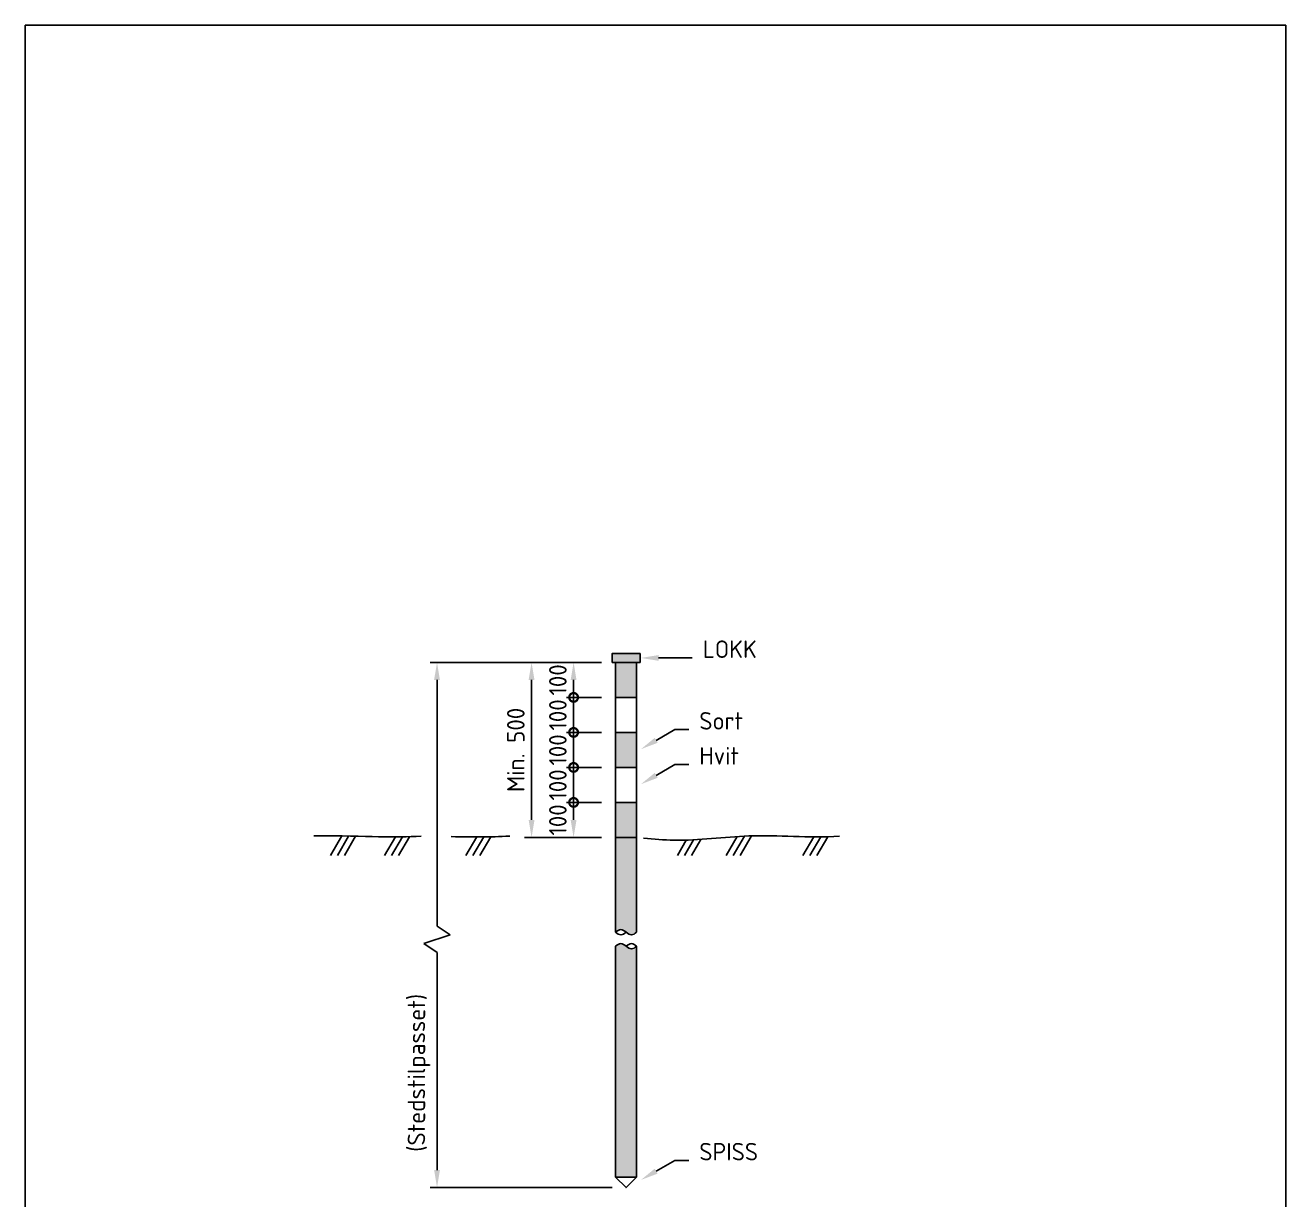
# Model space of a CAD drawing. Header units: millimetres. Extents: x 0 to 3600, y 0 to 5540.
# Drawn here: x 0 to 3600, y 2185 to 5540 of the extents above; entities that cross this region are included whole.
import ezdxf
from ezdxf import colors
from ezdxf.entities.mleader import LeaderData, LeaderLine
from ezdxf.math import Vec2, Vec3

# ---------------------------------------------------------------- set-up
doc = ezdxf.new("R2010")
doc.units = ezdxf.units.MM
for name, color, linetype in [('DIM-ISO_1-10', 4, 'Continuous'), ('RAMME', 7, 'Continuous'), ('Skravur-Sort', 250, 'Continuous'), ('Stolpe', 7, 'Continuous'), ('Strek-tynn', 8, 'Continuous')]:
    doc.layers.add(name, color=color, linetype=linetype)
doc.layers.add('Skravur-grå', color=7, linetype='Continuous', true_color=0xd3d3d3)
doc.layers.add('Stolpe-kontur', color=4, linetype='Continuous', plot=False)
doc.styles.add('ISO25', font='ISO3098.shx')
doc.dimstyles.new('DIM-ISO_1-20', dxfattribs={"dimscale": 20, "dimtxt": 2.5, "dimasz": 2.5, "dimexe": 1, "dimexo": 2, "dimgap": 1, "dimtad": 1, "dimdec": 0, "dimdsep": 46, "dimtxsty": 'ISO25', "dimcen": 0, "dimclrd": 256, "dimclre": 256, "dimclrt": 2, "dimadec": 0, "dimazin": 0, "dimtp": 0.1, "dimtm": 0.1, "dimtfac": 0.71, "dimtdec": 0, "dimtmove": 0, "dimatfit": 3, "dimfxl": 1, "dimtzin": 0, "dimarcsym": 0})

# ---------------------------------------------------------------- blocks, each defined once
blk = doc.blocks.new('*D8')
at = {"layer": 'Defpoints', "color": 0, "transparency": 16777216}
for p in [(1686.1, 3720), (1446.1, 3220), (1686.1, 3220)]:
    blk.add_point(p, dxfattribs=at)
at = {"layer": 'DIM-ISO_1-10', "lineweight": -2, "transparency": 16777216}
for p, q in [((1646.1, 3720), (1426.1, 3720)), ((1446.1, 3670), (1446.1, 3270)), ((1646.1, 3220), (1426.1, 3220))]:
    blk.add_line(p, q, dxfattribs=at)
at = {"layer": 'DIM-ISO_1-10', "transparency": 16777216}
for points in [[(1437.7, 3670), (1454.4, 3670), (1446.1, 3720)], [(1437.7, 3270), (1454.4, 3270), (1446.1, 3220)]]:
    blk.add_solid(points, dxfattribs=at)
at = {"layer": 'DIM-ISO_1-10', "color": 2, "transparency": 16777216, "insert": (1401.1, 3470), "char_height": 50, "attachment_point": 5, "rotation": 90, "style": 'ISO25'}
blk.add_mtext('Min. 500', dxfattribs=at)
blk = doc.blocks.new('_DotSmall')
at = {"color": 0, "linetype": 'ByBlock', "const_width": 0.5}
blk.add_lwpolyline([(-0.0625, 0, 1), (0.0625, 0, 1)], format="xyb", close=True, dxfattribs=at)
blk = doc.blocks.new('*D10')
at = {"layer": 'Defpoints', "color": 0, "transparency": 16777216}
for p in [(1686.1, 3720), (1566.1, 3620), (1686.1, 3620)]:
    blk.add_point(p, dxfattribs=at)
at = {"layer": 'DIM-ISO_1-10', "lineweight": -2, "transparency": 16777216}
for p, q in [((1646.1, 3720), (1546.1, 3720)), ((1566.1, 3670), (1566.1, 3620)), ((1646.1, 3620), (1546.1, 3620))]:
    blk.add_line(p, q, dxfattribs=at)
at = {"layer": 'DIM-ISO_1-10', "transparency": 16777216}
blk.add_solid([(1557.7, 3670), (1574.4, 3670), (1566.1, 3720)], dxfattribs=at)
at = {"layer": 'DIM-ISO_1-10', "lineweight": -2, "transparency": 16777216, "xscale": 50, "yscale": 50, "zscale": 50, "rotation": 270}
blk.add_blockref('_DotSmall', (1566.1, 3620), dxfattribs=at)
at = {"layer": 'DIM-ISO_1-10', "color": 2, "transparency": 16777216, "insert": (1521.1, 3670), "char_height": 50, "attachment_point": 5, "rotation": 90, "style": 'ISO25'}
blk.add_mtext('100', dxfattribs=at)
blk = doc.blocks.new('*D11')
at = {"layer": 'Defpoints', "color": 0, "transparency": 16777216}
for p in [(1686.1, 3620), (1566.1, 3520), (1686.1, 3520)]:
    blk.add_point(p, dxfattribs=at)
at = {"layer": 'DIM-ISO_1-10', "lineweight": -2, "transparency": 16777216}
for p, q in [((1646.1, 3620), (1546.1, 3620)), ((1566.1, 3620), (1566.1, 3520)), ((1646.1, 3520), (1546.1, 3520))]:
    blk.add_line(p, q, dxfattribs=at)
at = {"layer": 'DIM-ISO_1-10', "lineweight": -2, "transparency": 16777216, "xscale": 50, "yscale": 50, "zscale": 50}
for p, rotation in [((1566.1, 3620), 90), ((1566.1, 3520), 270)]:
    blk.add_blockref('_DotSmall', p, dxfattribs=dict(at, rotation=rotation))
at = {"layer": 'DIM-ISO_1-10', "color": 2, "transparency": 16777216, "insert": (1521.1, 3570), "char_height": 50, "attachment_point": 5, "rotation": 90, "style": 'ISO25'}
blk.add_mtext('100', dxfattribs=at)
blk = doc.blocks.new('*D12')
at = {"layer": 'Defpoints', "color": 0, "transparency": 16777216}
for p in [(1686.1, 3520), (1566.1, 3420), (1686.1, 3420)]:
    blk.add_point(p, dxfattribs=at)
at = {"layer": 'DIM-ISO_1-10', "lineweight": -2, "transparency": 16777216}
for p, q in [((1646.1, 3520), (1546.1, 3520)), ((1566.1, 3520), (1566.1, 3420)), ((1646.1, 3420), (1546.1, 3420))]:
    blk.add_line(p, q, dxfattribs=at)
at = {"layer": 'DIM-ISO_1-10', "lineweight": -2, "transparency": 16777216, "xscale": 50, "yscale": 50, "zscale": 50}
for p, rotation in [((1566.1, 3520), 90), ((1566.1, 3420), 270)]:
    blk.add_blockref('_DotSmall', p, dxfattribs=dict(at, rotation=rotation))
at = {"layer": 'DIM-ISO_1-10', "color": 2, "transparency": 16777216, "insert": (1521.1, 3470), "char_height": 50, "attachment_point": 5, "rotation": 90, "style": 'ISO25'}
blk.add_mtext('100', dxfattribs=at)
blk = doc.blocks.new('*D18')
at = {"layer": 'Defpoints', "color": 0, "transparency": 16777216}
for p in [(1686.1, 3420), (1566.1, 3320), (1686.1, 3320)]:
    blk.add_point(p, dxfattribs=at)
at = {"layer": 'DIM-ISO_1-10', "lineweight": -2, "transparency": 16777216}
for p, q in [((1646.1, 3420), (1546.1, 3420)), ((1566.1, 3420), (1566.1, 3320)), ((1646.1, 3320), (1546.1, 3320))]:
    blk.add_line(p, q, dxfattribs=at)
at = {"layer": 'DIM-ISO_1-10', "lineweight": -2, "transparency": 16777216, "xscale": 50, "yscale": 50, "zscale": 50}
for p, rotation in [((1566.1, 3420), 90), ((1566.1, 3320), 270)]:
    blk.add_blockref('_DotSmall', p, dxfattribs=dict(at, rotation=rotation))
at = {"layer": 'DIM-ISO_1-10', "color": 2, "transparency": 16777216, "insert": (1521.1, 3370), "char_height": 50, "attachment_point": 5, "rotation": 90, "style": 'ISO25'}
blk.add_mtext('100', dxfattribs=at)
blk = doc.blocks.new('*D13')
at = {"layer": 'Defpoints', "color": 0, "transparency": 16777216}
for p in [(1686.1, 3320), (1566.1, 3220), (1686.1, 3220)]:
    blk.add_point(p, dxfattribs=at)
at = {"layer": 'DIM-ISO_1-10', "lineweight": -2, "transparency": 16777216}
for p, q in [((1646.1, 3320), (1546.1, 3320)), ((1566.1, 3320), (1566.1, 3270)), ((1646.1, 3220), (1546.1, 3220))]:
    blk.add_line(p, q, dxfattribs=at)
at = {"layer": 'DIM-ISO_1-10', "transparency": 16777216}
blk.add_solid([(1557.7, 3270), (1574.4, 3270), (1566.1, 3220)], dxfattribs=at)
at = {"layer": 'DIM-ISO_1-10', "lineweight": -2, "transparency": 16777216, "xscale": 50, "yscale": 50, "zscale": 50, "rotation": 90}
blk.add_blockref('_DotSmall', (1566.1, 3320), dxfattribs=at)
at = {"layer": 'DIM-ISO_1-10', "color": 2, "transparency": 16777216, "insert": (1521.1, 3270), "char_height": 50, "attachment_point": 5, "rotation": 90, "style": 'ISO25'}
blk.add_mtext('100', dxfattribs=at)
blk = doc.blocks.new('*D14')
at = {"layer": 'Defpoints', "color": 0, "transparency": 16777216}
for p in [(1686.1, 3720), (1176.1, 2220), (1716.1, 2220)]:
    blk.add_point(p, dxfattribs=at)
at = {"layer": 'DIM-ISO_1-10', "lineweight": -2, "transparency": 16777216}
for p, q in [((1646.1, 3720), (1156.1, 3720)), ((1176.1, 3670), (1176.1, 2966.7)), ((1176.1, 2966.7), (1213.6, 2941.7)), ((1213.6, 2941.7), (1138.6, 2916.7)), ((1138.6, 2916.7), (1176.1, 2891.7)), ((1176.1, 2891.7), (1176.1, 2270)), ((1676.1, 2220), (1156.1, 2220))]:
    blk.add_line(p, q, dxfattribs=at)
at = {"layer": 'DIM-ISO_1-10', "transparency": 16777216}
for points in [[(1167.7, 3670), (1184.4, 3670), (1176.1, 3720)], [(1167.7, 2270), (1184.4, 2270), (1176.1, 2220)]]:
    blk.add_solid(points, dxfattribs=at)
at = {"layer": 'DIM-ISO_1-10', "color": 2, "transparency": 16777216, "insert": (1124.8, 2547.6), "char_height": 50, "attachment_point": 5, "rotation": 90, "style": 'ISO25'}
blk.add_mtext('(Stedstilpasset)', dxfattribs=at)

msp = doc.modelspace()

# ---------------------------------------------------------------- hatches: boundary and pattern name
at = {"layer": 'Skravur-grå'}
h = msp.add_hatch(color=256, dxfattribs=at)
h.dxf.hatch_style = 1
edge = h.paths.add_edge_path()
edge.add_spline(control_points=[(1686.1, 2949.2), (1691.1, 2953), (1701.1, 2960.5), (1716.1, 2949.2), (1731.1, 2938), (1741.1, 2945.5), (1746.1, 2949.2)], knot_values=[0, 0, 0, 0, 16.77051, 33.54102, 50.311529, 67.082039, 67.082039, 67.082039, 67.082039], degree=3, periodic=0)
edge.add_line((1746.1, 2949.2), (1746.1, 3220))
edge.add_line((1746.1, 3220), (1686.1, 3220))
edge.add_line((1686.1, 3220), (1686.1, 2949.2))
h = msp.add_hatch(color=256, dxfattribs=at)
h.dxf.hatch_style = 1
edge = h.paths.add_edge_path()
edge.add_spline(control_points=[(1746.1, 2909.2), (1741.1, 2905.5), (1731.1, 2898), (1716.1, 2909.2), (1701.1, 2920.5), (1691.1, 2913), (1686.1, 2909.2)], knot_values=[0, 0, 0, 0, 16.77051, 33.54102, 50.311529, 67.082039, 67.082039, 67.082039, 67.082039], degree=3, periodic=0)
edge.add_line((1686.1, 2909.2), (1686.1, 2250))
edge.add_line((1686.1, 2250), (1746.1, 2250))
edge.add_line((1746.1, 2250), (1746.1, 2909.2))
at = {"layer": 'Skravur-Sort'}
h = msp.add_hatch(color=256, dxfattribs=at)
h.dxf.hatch_style = 1
h.paths.add_polyline_path([(1676.1, 3720), (1756.1, 3720), (1756.1, 3745), (1676.1, 3745)])
h = msp.add_hatch(color=256, dxfattribs=at)
h.dxf.hatch_style = 1
h.paths.add_polyline_path([(1686.1, 3620), (1746.1, 3620), (1746.1, 3720), (1686.1, 3720)])
h = msp.add_hatch(color=256, dxfattribs=at)
h.dxf.hatch_style = 1
h.paths.add_polyline_path([(1686.1, 3420), (1746.1, 3420), (1746.1, 3520), (1686.1, 3520)])
h = msp.add_hatch(color=256, dxfattribs=at)
h.dxf.hatch_style = 1
h.paths.add_polyline_path([(1686.1, 3220), (1746.1, 3220), (1746.1, 3320), (1686.1, 3320)])

# ---------------------------------------------------------------- linework, layer by layer
at = {"layer": 'DIM-ISO_1-10'}
msp.add_lwpolyline([(1676.1, 3720), (1756.1, 3720), (1756.1, 3745), (1676.1, 3745)], close=True, dxfattribs=at)
at = {"layer": 'RAMME'}
msp.add_lwpolyline([(0, 0), (3600, 0), (3600, 5540), (0, 5540)], close=True, dxfattribs=at)
at = {"layer": 'Stolpe'}
for points in [[(1686.1, 2949.2), (1686.1, 3720), (1746.1, 3720), (1746.1, 2949.2)], [(1746.1, 2909.2), (1746.1, 2250), (1716.1, 2220), (1686.1, 2250), (1686.1, 2909.2)]]:
    msp.add_lwpolyline(points, dxfattribs=at)
for points in [[(1746.1, 2949.2), (1731.1, 2941.7), (1716.1, 2949.2), (1701.1, 2956.7), (1686.1, 2949.2)], [(1686.1, 2909.2), (1701.1, 2916.7), (1716.1, 2909.2), (1731.1, 2901.7), (1746.1, 2909.2)]]:
    msp.add_spline(points, degree=3, dxfattribs=at)
at = {"layer": 'Stolpe-kontur'}
msp.add_line((1686.1, 2250), (1746.1, 2250), dxfattribs=at)
for points in [[(1686.1, 3620), (1746.1, 3620), (1746.1, 3720), (1686.1, 3720)], [(1686.1, 3420), (1746.1, 3420), (1746.1, 3520), (1686.1, 3520)], [(1686.1, 3220), (1746.1, 3220), (1746.1, 3320), (1686.1, 3320)]]:
    msp.add_lwpolyline(points, close=True, dxfattribs=at)
at = {"layer": 'Strek-tynn'}
for p, q in [((871.7, 3168.5), (903.8, 3224.2)), ((891.7, 3168.5), (923.6, 3223.8)), ((911.7, 3168.5), (943.4, 3223.5)), ((1026.4, 3168.5), (1057.1, 3221.6)), ((1046.4, 3168.5), (1077.1, 3221.7)), ((1066.4, 3168.5), (1097.4, 3222.1)), ((1258.6, 3168.5), (1289.3, 3221.6)), ((1278.6, 3168.5), (1309.3, 3221.7)), ((1298.6, 3168.5), (1329.6, 3222.1)), ((1862.4, 3168.5), (1887.7, 3212.4)), ((1882.4, 3168.5), (1908.2, 3213.2)), ((1902.4, 3168.5), (1929, 3214.5)), ((2002.1, 3168.5), (2033.4, 3222.6)), ((2022.1, 3168.5), (2054, 3223.8)), ((2042.1, 3168.5), (2074.5, 3224.5)), ((2221.1, 3168.5), (2251.7, 3221.6)), ((2241.1, 3168.5), (2271.8, 3221.7)), ((2261.1, 3168.5), (2292, 3222.1))]:
    msp.add_line(p, q, dxfattribs=at)
for points in [[(824.3, 3224.8), (983.6, 3224.5), (1055.8, 3218.5), (1130.9, 3223.7)], [(1216.5, 3222.3), (1284.4, 3221.3), (1323.4, 3221), (1383.7, 3223.7)], [(1686.1, 2949.2), (1691.1, 2945.5), (1701.1, 2938), (1711.1, 2945.5), (1716.1, 2949.2)], [(1746.1, 2909.2), (1741.1, 2913), (1731.1, 2920.5), (1721.1, 2913), (1716.1, 2909.2)]]:
    msp.add_open_spline(points, degree=3, dxfattribs=at)
msp.add_open_spline([(1766.1, 3218), (1795, 3215.1), (1895, 3206.4), (2080.2, 3235.1), (2236.3, 3217.5), (2325.5, 3223.7)], degree=3, knots=[20.059576, 20.059576, 20.059576, 20.059576, 107.06225, 320.940217, 576.425739, 576.425739, 576.425739, 576.425739], dxfattribs=at)

# ---------------------------------------------------------------- dimensions: what is measured, and where the dimension line sits
at = {"layer": 'DIM-ISO_1-10'}
dim = msp.add_linear_dim(base=(1176.1, 2220), p1=(1686.1, 3720), p2=(1716.1, 2220), angle=90, text='(Stedstilpasset)', dimstyle='DIM-ISO_1-20', override={"dimjust": 2}, dxfattribs=at)
dim.commit()
dim.dimension.update_dxf_attribs({"geometry": '*D14', "text_midpoint": (1124.8, 2547.6)})
dim = msp.add_linear_dim(base=(1446.1, 3220), p1=(1686.1, 3720), p2=(1686.1, 3220), angle=90, dimstyle='DIM-ISO_1-20', override={"dimpost": 'Min. <>'}, dxfattribs=at)
dim.commit()
dim.dimension.update_dxf_attribs({"geometry": '*D8', "text_midpoint": (1401.1, 3470)})
for base, p1, p2, override, picture, middle in [((1566.1, 3620), (1686.1, 3720), (1686.1, 3620), {"dimblk2": 'DotSmall', "dimsah": 1, "dimtix": 0, "dimtmove": 1, "dimatfit": 1}, '*D10', (1566.1, 3670)), ((1566.1, 3520), (1686.1, 3620), (1686.1, 3520), {"dimblk": 'DotSmall', "dimtmove": 1}, '*D11', (1566.1, 3570)), ((1566.1, 3420), (1686.1, 3520), (1686.1, 3420), {"dimblk": 'DotSmall', "dimtmove": 1}, '*D12', (1566.1, 3470)), ((1566.1, 3320), (1686.1, 3420), (1686.1, 3320), {"dimblk": 'DotSmall', "dimtmove": 1}, '*D18', (1566.1, 3370)), ((1566.1, 3220), (1686.1, 3320), (1686.1, 3220), {"dimblk1": 'DotSmall', "dimsah": 1, "dimtmove": 1}, '*D13', (1566.1, 3270))]:
    dim = msp.add_linear_dim(base=base, p1=p1, p2=p2, angle=90, dimstyle='DIM-ISO_1-20', override=override, dxfattribs=at)
    dim.commit()
    dim.dimension.update_dxf_attribs({"geometry": picture, "text_midpoint": middle, "dimtype": 160})

# ---------------------------------------------------------------- leaders
ml = msp.add_multileader_mtext('Standard', dxfattribs=at)
ml.set_content('LOKK', color=2, style='ISO25')
ml.set_leader_properties()
ml.build(insert=Vec2(0, 0))
ml.multileader.update_dxf_attribs({"text_left_attachment_type": 7, "text_right_attachment_type": 7, "text_top_attachment_type": 10, "text_bottom_attachment_type": 10, "dogleg_length": 2, "arrow_head_size": 50, "scale": 20})
ctx = ml.context
ctx.base_point, ctx.scale, ctx.char_height, ctx.arrow_head_size, ctx.landing_gap_size, ctx.plane_origin = Vec3(1905.1, 3732.7), 20, 50, 50, 30, Vec3(1758.6, 3732.7)
ctx.left_attachment, ctx.right_attachment, ctx.top_attachment, ctx.bottom_attachment = 7, 7, 10, 10
notes = []
notes.append((ctx, [(0, (1, 1, 0), (1865.1, 3732.7), (1, 0), 40, [(0, [(1758.6, 3732.7)], 0, [])])]))
ctx.mtext.insert, ctx.mtext.flow_direction = Vec3(1935.1, 3782.7), 5
ml = msp.add_multileader_mtext('Standard', dxfattribs=at)
ml.set_content('Sort', color=2, style='ISO25')
ml.set_leader_properties()
ml.build(insert=Vec2(0, 0))
ml.multileader.update_dxf_attribs({"text_left_attachment_type": 7, "text_right_attachment_type": 7, "text_top_attachment_type": 10, "text_bottom_attachment_type": 10, "dogleg_length": 2, "arrow_head_size": 50, "scale": 20})
ctx = ml.context
ctx.base_point, ctx.scale, ctx.char_height, ctx.arrow_head_size, ctx.landing_gap_size, ctx.plane_origin = Vec3(1895.1, 3528), 20, 50, 50, 30, Vec3(1758.6, 3472.3)
ctx.left_attachment, ctx.right_attachment, ctx.top_attachment, ctx.bottom_attachment = 7, 7, 10, 10
notes.append((ctx, [(0, (1, 1, 0), (1855.1, 3528), (1, 0), 40, [(0, [(1758.6, 3472.3)], 0, [])])]))
ctx.mtext.insert, ctx.mtext.flow_direction = Vec3(1925.1, 3578), 5
ml = msp.add_multileader_mtext('Standard', dxfattribs=at)
ml.set_content('Hvit', color=2, style='ISO25')
ml.set_leader_properties()
ml.build(insert=Vec2(0, 0))
ml.multileader.update_dxf_attribs({"text_left_attachment_type": 7, "text_right_attachment_type": 7, "text_top_attachment_type": 10, "text_bottom_attachment_type": 10, "dogleg_length": 2, "arrow_head_size": 50, "scale": 20})
ctx = ml.context
ctx.base_point, ctx.scale, ctx.char_height, ctx.arrow_head_size, ctx.landing_gap_size, ctx.plane_origin = Vec3(1895.1, 3428), 20, 50, 50, 30, Vec3(1758.6, 3372.3)
ctx.left_attachment, ctx.right_attachment, ctx.top_attachment, ctx.bottom_attachment = 7, 7, 10, 10
notes.append((ctx, [(0, (1, 1, 0), (1855.1, 3428), (1, 0), 40, [(0, [(1758.6, 3372.3)], 0, [])])]))
ctx.mtext.insert, ctx.mtext.flow_direction = Vec3(1925.1, 3478), 5
ml = msp.add_multileader_mtext('Standard', dxfattribs=at)
ml.set_content('SPISS', color=2, style='ISO25')
ml.set_leader_properties()
ml.build(insert=Vec2(0, 0))
ml.multileader.update_dxf_attribs({"text_left_attachment_type": 7, "text_right_attachment_type": 7, "text_top_attachment_type": 10, "text_bottom_attachment_type": 10, "dogleg_length": 2, "arrow_head_size": 50, "scale": 20})
ctx = ml.context
ctx.base_point, ctx.scale, ctx.char_height, ctx.arrow_head_size, ctx.landing_gap_size, ctx.plane_origin = Vec3(1895.1, 2297.5), 20, 50, 50, 30, Vec3(1758.6, 2241.8)
ctx.left_attachment, ctx.right_attachment, ctx.top_attachment, ctx.bottom_attachment = 7, 7, 10, 10
notes.append((ctx, [(0, (1, 1, 0), (1855.1, 2297.5), (1, 0), 40, [(0, [(1758.6, 2241.8)], 0, [])])]))
ctx.mtext.insert, ctx.mtext.flow_direction = Vec3(1925.1, 2347.5), 5
for ctx, leaders in notes:
    for number, flags, end, landing, length, lines in leaders:
        leader = LeaderData()
        leader.index, (leader.has_last_leader_line, leader.has_dogleg_vector, leader.attachment_direction) = number, flags
        leader.last_leader_point, leader.dogleg_vector, leader.dogleg_length = Vec3(end), Vec3(landing), length
        for number, points, colour, breaks in lines:
            line = LeaderLine()
            line.index, line.vertices, line.color, line.breaks = number, Vec3.list(points), colors.encode_raw_color(colour), breaks
            leader.lines.append(line)
        ctx.leaders.append(leader)

doc.saveas('drawing.dxf')
